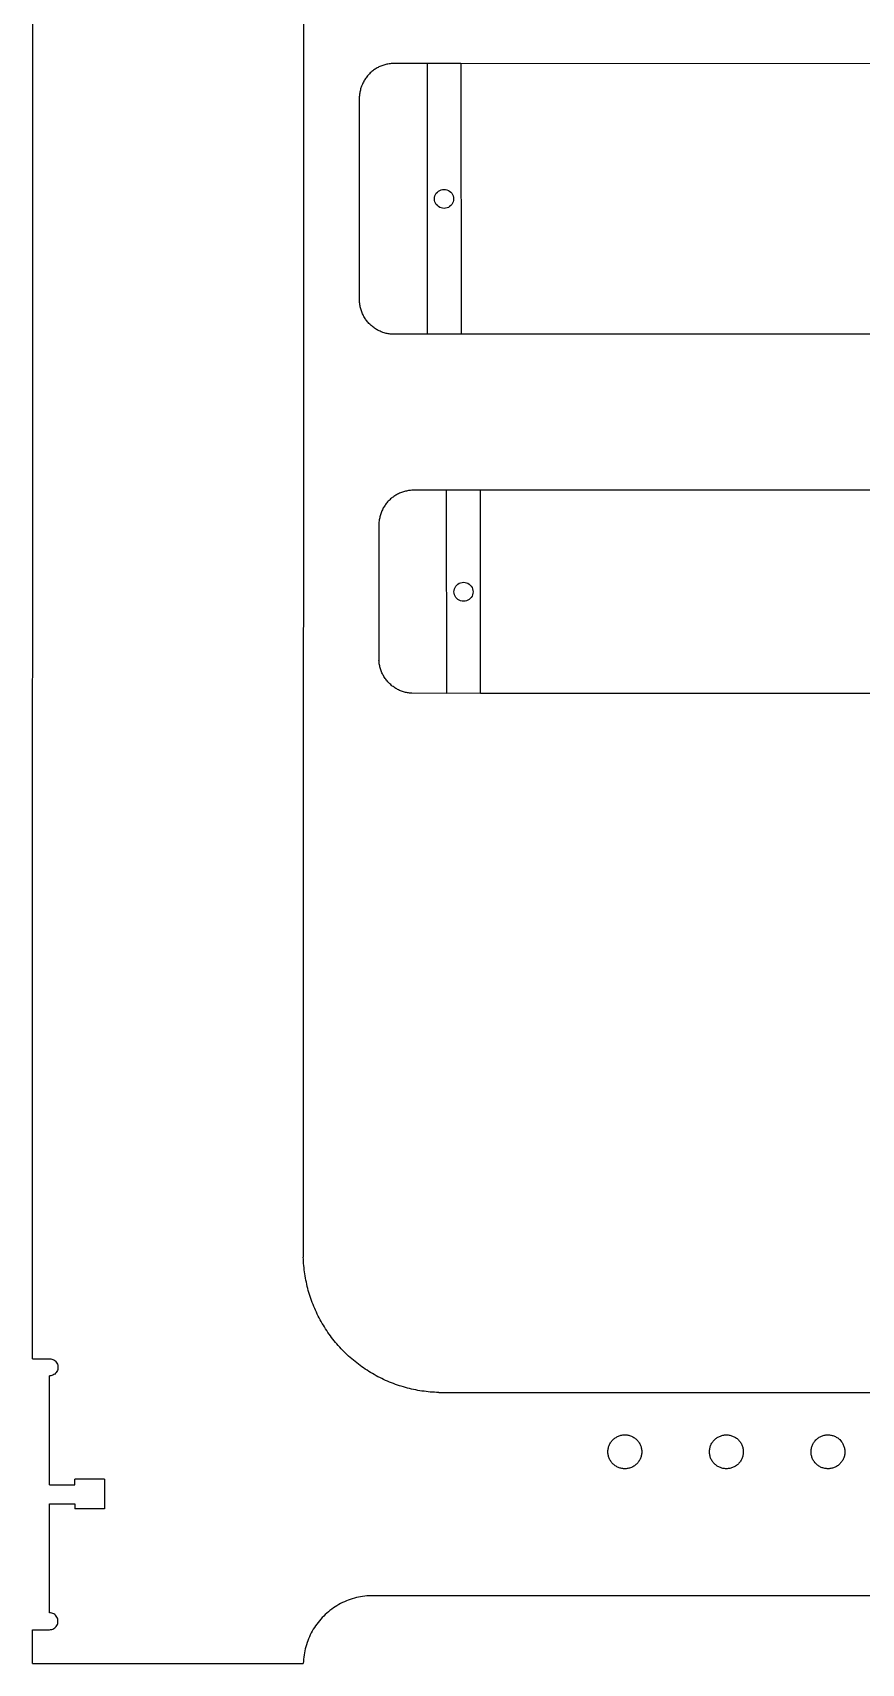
# Model space of a CAD drawing. Extents: x -71 to 71, y -22 to 22.
# Drawn here: x 29.63 to 41.87, y -22 to 2.08 of the extents above; entities that cross this region are included whole.
import ezdxf

# ---------------------------------------------------------------- set-up
doc = ezdxf.new("R2010")
doc.units = 0
doc.header["$MEASUREMENT"] = 0
doc.layers.get('0').update_dxf_attribs({"linetype": 'CONTINUOUS'})

msp = doc.modelspace()

# ---------------------------------------------------------------- linework, layer by layer
for p, q in [((33.631, 16.001), (33.628, -15.999)), ((29.629, -17.502), (29.632, 14.251)), ((34.585, 1.455), (34.575, 1.444)), ((34.596, 1.467), (34.585, 1.455)), ((34.607, 1.478), (34.596, 1.467)), ((34.618, 1.489), (34.607, 1.478)), ((34.629, 1.499), (34.618, 1.489)), ((34.641, 1.51), (34.629, 1.499)), ((34.653, 1.519), (34.641, 1.51)), ((34.666, 1.529), (34.653, 1.519)), ((34.678, 1.538), (34.666, 1.529)), ((34.691, 1.547), (34.678, 1.538)), ((34.705, 1.555), (34.691, 1.547)), ((34.718, 1.563), (34.705, 1.555)), ((34.732, 1.57), (34.718, 1.563)), ((34.746, 1.577), (34.732, 1.57)), ((34.76, 1.584), (34.746, 1.577)), ((34.774, 1.59), (34.76, 1.584)), ((34.789, 1.596), (34.774, 1.59)), ((34.803, 1.601), (34.789, 1.596)), ((34.818, 1.606), (34.803, 1.601)), ((34.833, 1.61), (34.818, 1.606)), ((34.848, 1.614), (34.833, 1.61)), ((34.863, 1.618), (34.848, 1.614)), ((34.879, 1.621), (34.863, 1.618)), ((34.894, 1.623), (34.879, 1.621)), ((34.909, 1.625), (34.894, 1.623)), ((34.925, 1.627), (34.909, 1.625)), ((34.94, 1.628), (34.925, 1.627)), ((35.456, 1.629), (34.94, 1.628)), ((35.956, 1.629), (35.456, 1.629)), ((35.456, 1.629), (35.458, -2.371)), ((35.956, 1.629), (43.956, 1.633)), ((35.956, 1.629), (35.958, -2.371)), ((34.464, 1.206), (34.462, 1.191)), ((34.467, 1.221), (34.464, 1.206)), ((34.471, 1.236), (34.467, 1.221)), ((34.475, 1.252), (34.471, 1.236)), ((34.479, 1.267), (34.475, 1.252)), ((34.484, 1.281), (34.479, 1.267)), ((34.489, 1.296), (34.484, 1.281)), ((34.495, 1.311), (34.489, 1.296)), ((34.501, 1.325), (34.495, 1.311)), ((34.508, 1.339), (34.501, 1.325)), ((34.515, 1.353), (34.508, 1.339)), ((34.522, 1.367), (34.515, 1.353)), ((34.53, 1.38), (34.522, 1.367)), ((34.538, 1.393), (34.53, 1.38)), ((34.547, 1.406), (34.538, 1.393)), ((34.556, 1.419), (34.547, 1.406)), ((34.565, 1.431), (34.556, 1.419)), ((34.575, 1.444), (34.565, 1.431)), ((34.458, 1.16), (34.457, 1.144)), ((34.457, 1.128), (34.457, 1.144)), ((34.458, -1.872), (34.457, 1.128)), ((34.46, 1.175), (34.458, 1.16)), ((34.462, 1.191), (34.46, 1.175)), ((35.643, -0.246), (35.663, -0.237)), ((35.663, -0.237), (35.685, -0.232)), ((35.685, -0.232), (35.707, -0.23)), ((35.707, -0.23), (35.729, -0.232)), ((35.729, -0.232), (35.75, -0.237)), ((35.75, -0.237), (35.771, -0.246)), ((35.566, -0.371), (35.568, -0.349)), ((35.568, -0.393), (35.566, -0.371)), ((35.568, -0.349), (35.573, -0.328)), ((35.573, -0.414), (35.568, -0.393)), ((35.573, -0.328), (35.582, -0.307)), ((35.582, -0.435), (35.573, -0.414)), ((35.582, -0.307), (35.593, -0.288)), ((35.593, -0.454), (35.582, -0.435)), ((35.593, -0.288), (35.608, -0.272)), ((35.608, -0.47), (35.593, -0.454)), ((35.608, -0.272), (35.624, -0.257)), ((35.624, -0.485), (35.608, -0.47)), ((35.624, -0.257), (35.643, -0.246)), ((35.771, -0.246), (35.79, -0.257)), ((35.79, -0.257), (35.806, -0.271)), ((35.806, -0.47), (35.79, -0.485)), ((35.806, -0.271), (35.821, -0.288)), ((35.821, -0.454), (35.806, -0.47)), ((35.821, -0.288), (35.832, -0.307)), ((35.832, -0.435), (35.821, -0.454)), ((35.832, -0.307), (35.841, -0.327)), ((35.841, -0.414), (35.832, -0.435)), ((35.841, -0.327), (35.846, -0.349)), ((35.846, -0.393), (35.841, -0.414)), ((35.846, -0.349), (35.848, -0.371)), ((35.848, -0.371), (35.846, -0.393)), ((35.643, -0.496), (35.624, -0.485)), ((35.664, -0.505), (35.643, -0.496)), ((35.685, -0.51), (35.664, -0.505)), ((35.707, -0.512), (35.685, -0.51)), ((35.729, -0.51), (35.707, -0.512)), ((35.751, -0.505), (35.729, -0.51)), ((35.771, -0.496), (35.751, -0.505)), ((35.79, -0.485), (35.771, -0.496)), ((34.459, -1.887), (34.458, -1.872)), ((34.46, -1.903), (34.459, -1.887)), ((34.461, -1.918), (34.46, -1.903)), ((34.463, -1.934), (34.461, -1.918)), ((34.466, -1.949), (34.463, -1.934)), ((34.469, -1.964), (34.466, -1.949)), ((34.473, -1.979), (34.469, -1.964)), ((34.476, -1.995), (34.473, -1.979)), ((34.481, -2.009), (34.476, -1.995)), ((34.486, -2.024), (34.481, -2.009)), ((34.491, -2.039), (34.486, -2.024)), ((34.497, -2.053), (34.491, -2.039)), ((34.503, -2.068), (34.497, -2.053)), ((34.51, -2.082), (34.503, -2.068)), ((34.517, -2.096), (34.51, -2.082)), ((34.524, -2.11), (34.517, -2.096)), ((34.532, -2.123), (34.524, -2.11)), ((34.54, -2.136), (34.532, -2.123)), ((34.549, -2.149), (34.54, -2.136)), ((34.558, -2.162), (34.549, -2.149)), ((34.567, -2.174), (34.558, -2.162)), ((34.577, -2.186), (34.567, -2.174)), ((34.587, -2.198), (34.577, -2.186)), ((34.598, -2.21), (34.587, -2.198)), ((34.609, -2.221), (34.598, -2.21)), ((34.62, -2.232), (34.609, -2.221)), ((34.631, -2.242), (34.62, -2.232)), ((34.643, -2.252), (34.631, -2.242)), ((34.655, -2.262), (34.643, -2.252)), ((34.668, -2.272), (34.655, -2.262)), ((34.68, -2.281), (34.668, -2.272)), ((34.693, -2.289), (34.68, -2.281)), ((34.707, -2.298), (34.693, -2.289)), ((34.72, -2.305), (34.707, -2.298)), ((34.734, -2.313), (34.72, -2.305)), ((34.748, -2.32), (34.734, -2.313)), ((34.762, -2.326), (34.748, -2.32)), ((34.776, -2.333), (34.762, -2.326)), ((34.791, -2.338), (34.776, -2.333)), ((34.805, -2.344), (34.791, -2.338)), ((34.82, -2.348), (34.805, -2.344)), ((34.835, -2.353), (34.82, -2.348)), ((34.85, -2.357), (34.835, -2.353)), ((34.865, -2.36), (34.85, -2.357)), ((34.881, -2.363), (34.865, -2.36)), ((34.896, -2.366), (34.881, -2.363)), ((34.912, -2.368), (34.896, -2.366)), ((34.927, -2.369), (34.912, -2.368)), ((34.942, -2.371), (34.927, -2.369)), ((35.458, -2.371), (34.942, -2.371)), ((35.958, -2.371), (35.458, -2.371)), ((43.958, -2.367), (35.958, -2.371)), ((34.906, -4.814), (34.895, -4.825)), ((34.918, -4.803), (34.906, -4.814)), ((34.929, -4.793), (34.918, -4.803)), ((34.942, -4.783), (34.929, -4.793)), ((34.954, -4.774), (34.942, -4.783)), ((34.967, -4.765), (34.954, -4.774)), ((34.98, -4.756), (34.967, -4.765)), ((34.993, -4.748), (34.98, -4.756)), ((35.006, -4.74), (34.993, -4.748)), ((35.02, -4.733), (35.006, -4.74)), ((35.034, -4.726), (35.02, -4.733)), ((35.048, -4.719), (35.034, -4.726)), ((35.062, -4.713), (35.048, -4.719)), ((35.077, -4.707), (35.062, -4.713)), ((35.092, -4.702), (35.077, -4.707)), ((35.106, -4.697), (35.092, -4.702)), ((35.121, -4.692), (35.106, -4.697)), ((35.136, -4.689), (35.121, -4.692)), ((35.152, -4.685), (35.136, -4.689)), ((35.167, -4.682), (35.152, -4.685)), ((35.182, -4.679), (35.167, -4.682)), ((35.198, -4.677), (35.182, -4.679)), ((35.213, -4.676), (35.198, -4.677)), ((35.229, -4.675), (35.213, -4.676)), ((35.744, -4.674), (35.229, -4.675)), ((36.244, -4.673), (35.744, -4.674)), ((35.746, -7.674), (35.744, -4.674)), ((44.244, -4.67), (36.244, -4.673)), ((36.246, -7.673), (36.244, -4.673)), ((34.763, -5.051), (34.759, -5.066)), ((34.767, -5.036), (34.763, -5.051)), ((34.772, -5.021), (34.767, -5.036)), ((34.778, -5.007), (34.772, -5.021)), ((34.783, -4.992), (34.778, -5.007)), ((34.789, -4.978), (34.783, -4.992)), ((34.796, -4.964), (34.789, -4.978)), ((34.803, -4.95), (34.796, -4.964)), ((34.81, -4.936), (34.803, -4.95)), ((34.818, -4.923), (34.81, -4.936)), ((34.827, -4.909), (34.818, -4.923)), ((34.835, -4.896), (34.827, -4.909)), ((34.844, -4.884), (34.835, -4.896)), ((34.854, -4.871), (34.844, -4.884)), ((34.863, -4.859), (34.854, -4.871)), ((34.874, -4.847), (34.863, -4.859)), ((34.884, -4.836), (34.874, -4.847)), ((34.895, -4.825), (34.884, -4.836)), ((34.745, -5.158), (34.744, -5.174)), ((34.744, -5.174), (34.745, -7.174)), ((34.746, -5.143), (34.745, -5.158)), ((34.748, -5.127), (34.746, -5.143)), ((34.75, -5.112), (34.748, -5.127)), ((34.753, -5.097), (34.75, -5.112)), ((34.756, -5.081), (34.753, -5.097)), ((34.759, -5.066), (34.756, -5.081)), ((35.854, -6.174), (35.856, -6.152)), ((35.856, -6.196), (35.854, -6.174)), ((35.856, -6.152), (35.861, -6.13)), ((35.861, -6.217), (35.856, -6.196)), ((35.861, -6.13), (35.87, -6.11)), ((35.87, -6.237), (35.861, -6.217)), ((35.87, -6.11), (35.881, -6.091)), ((35.881, -6.256), (35.87, -6.237)), ((35.881, -6.091), (35.895, -6.074)), ((35.896, -6.273), (35.881, -6.256)), ((35.895, -6.074), (35.912, -6.06)), ((35.912, -6.06), (35.931, -6.048)), ((35.931, -6.048), (35.951, -6.04)), ((35.951, -6.04), (35.973, -6.035)), ((35.973, -6.035), (35.995, -6.033)), ((35.995, -6.033), (36.017, -6.035)), ((36.017, -6.035), (36.038, -6.04)), ((36.038, -6.04), (36.059, -6.048)), ((36.059, -6.048), (36.078, -6.06)), ((36.078, -6.06), (36.094, -6.074)), ((36.094, -6.074), (36.109, -6.091)), ((36.109, -6.256), (36.094, -6.273)), ((36.109, -6.091), (36.12, -6.11)), ((36.12, -6.237), (36.109, -6.256)), ((36.12, -6.11), (36.129, -6.13)), ((36.129, -6.217), (36.12, -6.237)), ((36.129, -6.13), (36.134, -6.152)), ((36.134, -6.195), (36.129, -6.217)), ((36.134, -6.152), (36.136, -6.173)), ((36.136, -6.173), (36.134, -6.195)), ((35.912, -6.287), (35.896, -6.273)), ((35.931, -6.299), (35.912, -6.287)), ((35.952, -6.307), (35.931, -6.299)), ((35.973, -6.312), (35.952, -6.307)), ((35.995, -6.314), (35.973, -6.312)), ((36.017, -6.312), (35.995, -6.314)), ((36.038, -6.307), (36.017, -6.312)), ((36.059, -6.299), (36.038, -6.307)), ((36.078, -6.287), (36.059, -6.299)), ((36.094, -6.273), (36.078, -6.287)), ((34.745, -7.174), (34.746, -7.19)), ((34.747, -7.205), (34.746, -7.19)), ((34.749, -7.221), (34.747, -7.205)), ((34.751, -7.236), (34.749, -7.221)), ((34.753, -7.252), (34.751, -7.236)), ((34.757, -7.267), (34.753, -7.252)), ((34.76, -7.282), (34.757, -7.267)), ((34.764, -7.297), (34.76, -7.282)), ((34.768, -7.312), (34.764, -7.297)), ((34.773, -7.327), (34.768, -7.312)), ((34.779, -7.342), (34.773, -7.327)), ((34.784, -7.356), (34.779, -7.342)), ((34.79, -7.37), (34.784, -7.356)), ((34.797, -7.385), (34.79, -7.37)), ((34.804, -7.398), (34.797, -7.385)), ((34.812, -7.412), (34.804, -7.398)), ((34.819, -7.426), (34.812, -7.412)), ((34.828, -7.439), (34.819, -7.426)), ((34.836, -7.452), (34.828, -7.439)), ((34.845, -7.464), (34.836, -7.452)), ((34.855, -7.477), (34.845, -7.464)), ((34.865, -7.489), (34.855, -7.477)), ((34.875, -7.501), (34.865, -7.489)), ((34.885, -7.512), (34.875, -7.501)), ((34.896, -7.524), (34.885, -7.512)), ((34.907, -7.534), (34.896, -7.524)), ((34.919, -7.545), (34.907, -7.534)), ((34.931, -7.555), (34.919, -7.545)), ((34.943, -7.565), (34.931, -7.555)), ((34.955, -7.574), (34.943, -7.565)), ((34.968, -7.583), (34.955, -7.574)), ((34.981, -7.592), (34.968, -7.583)), ((34.994, -7.6), (34.981, -7.592)), ((35.008, -7.608), (34.994, -7.6)), ((35.021, -7.615), (35.008, -7.608)), ((35.035, -7.622), (35.021, -7.615)), ((35.049, -7.629), (35.035, -7.622)), ((35.064, -7.635), (35.049, -7.629)), ((35.078, -7.641), (35.064, -7.635)), ((35.093, -7.646), (35.078, -7.641)), ((35.108, -7.651), (35.093, -7.646)), ((35.123, -7.655), (35.108, -7.651)), ((35.138, -7.659), (35.123, -7.655)), ((35.153, -7.663), (35.138, -7.659)), ((35.168, -7.666), (35.153, -7.663)), ((35.184, -7.668), (35.168, -7.666)), ((35.199, -7.67), (35.184, -7.668)), ((35.215, -7.672), (35.199, -7.67)), ((35.23, -7.673), (35.215, -7.672)), ((35.746, -7.674), (35.23, -7.673)), ((36.246, -7.673), (35.746, -7.674)), ((36.246, -7.673), (44.246, -7.67)), ((33.63, -16.03), (33.628, -15.999)), ((33.631, -16.061), (33.63, -16.03)), ((33.633, -16.092), (33.631, -16.061)), ((33.636, -16.123), (33.633, -16.092)), ((33.639, -16.155), (33.636, -16.123)), ((33.642, -16.185), (33.639, -16.155)), ((33.646, -16.216), (33.642, -16.185)), ((33.65, -16.247), (33.646, -16.216)), ((33.655, -16.278), (33.65, -16.247)), ((33.661, -16.309), (33.655, -16.278)), ((33.666, -16.339), (33.661, -16.309)), ((33.673, -16.37), (33.666, -16.339)), ((33.679, -16.4), (33.673, -16.37)), ((33.687, -16.431), (33.679, -16.4)), ((33.694, -16.461), (33.687, -16.431)), ((33.702, -16.491), (33.694, -16.461)), ((33.711, -16.521), (33.702, -16.491)), ((33.72, -16.551), (33.711, -16.521)), ((33.729, -16.581), (33.72, -16.551)), ((33.739, -16.61), (33.729, -16.581)), ((33.75, -16.64), (33.739, -16.61)), ((33.761, -16.669), (33.75, -16.64)), ((33.772, -16.698), (33.761, -16.669)), ((33.783, -16.727), (33.772, -16.698)), ((33.796, -16.756), (33.783, -16.727)), ((33.808, -16.784), (33.796, -16.756)), ((33.821, -16.812), (33.808, -16.784)), ((33.835, -16.841), (33.821, -16.812)), ((33.848, -16.869), (33.835, -16.841)), ((33.863, -16.896), (33.848, -16.869)), ((33.877, -16.924), (33.863, -16.896)), ((33.892, -16.951), (33.877, -16.924)), ((33.908, -16.978), (33.892, -16.951)), ((33.924, -17.005), (33.908, -16.978)), ((33.94, -17.031), (33.924, -17.005)), ((33.957, -17.058), (33.94, -17.031)), ((33.974, -17.084), (33.957, -17.058)), ((33.991, -17.11), (33.974, -17.084)), ((34.009, -17.135), (33.991, -17.11)), ((34.028, -17.16), (34.009, -17.135)), ((34.046, -17.185), (34.028, -17.16)), ((34.065, -17.21), (34.046, -17.185)), ((34.085, -17.235), (34.065, -17.21)), ((34.104, -17.259), (34.085, -17.235)), ((34.125, -17.282), (34.104, -17.259)), ((34.145, -17.306), (34.125, -17.282)), ((34.166, -17.329), (34.145, -17.306)), ((34.187, -17.352), (34.166, -17.329)), ((29.629, -17.502), (29.879, -17.502)), ((29.879, -17.502), (29.896, -17.503)), ((29.896, -17.503), (29.912, -17.506)), ((29.912, -17.506), (29.927, -17.511)), ((29.927, -17.511), (29.942, -17.518)), ((29.942, -17.518), (29.955, -17.527)), ((29.955, -17.527), (29.968, -17.538)), ((29.968, -17.538), (29.979, -17.551)), ((29.979, -17.551), (29.988, -17.564)), ((29.988, -17.564), (29.995, -17.579)), ((29.995, -17.579), (30, -17.594)), ((34.209, -17.375), (34.187, -17.352)), ((34.231, -17.397), (34.209, -17.375)), ((34.253, -17.419), (34.231, -17.397)), ((34.275, -17.44), (34.253, -17.419)), ((34.298, -17.461), (34.275, -17.44)), ((34.321, -17.482), (34.298, -17.461)), ((34.345, -17.503), (34.321, -17.482)), ((34.369, -17.523), (34.345, -17.503)), ((34.393, -17.543), (34.369, -17.523)), ((34.417, -17.562), (34.393, -17.543)), ((34.442, -17.581), (34.417, -17.562)), ((29.896, -17.751), (29.879, -17.752)), ((29.879, -19.361), (29.879, -17.752)), ((29.912, -17.747), (29.896, -17.751)), ((29.927, -17.742), (29.912, -17.747)), ((29.942, -17.735), (29.927, -17.742)), ((29.955, -17.726), (29.942, -17.735)), ((29.968, -17.715), (29.955, -17.726)), ((29.979, -17.703), (29.968, -17.715)), ((29.988, -17.689), (29.979, -17.703)), ((29.995, -17.674), (29.988, -17.689)), ((30, -17.659), (29.995, -17.674)), ((30, -17.594), (30.003, -17.61)), ((30.003, -17.643), (30, -17.659)), ((30.003, -17.61), (30.004, -17.627)), ((30.004, -17.627), (30.003, -17.643)), ((34.467, -17.6), (34.442, -17.581)), ((34.492, -17.618), (34.467, -17.6)), ((34.518, -17.636), (34.492, -17.618)), ((34.543, -17.653), (34.518, -17.636)), ((34.569, -17.671), (34.543, -17.653)), ((34.596, -17.687), (34.569, -17.671)), ((34.622, -17.704), (34.596, -17.687)), ((34.649, -17.72), (34.622, -17.704)), ((34.676, -17.735), (34.649, -17.72)), ((34.703, -17.75), (34.676, -17.735)), ((34.731, -17.765), (34.703, -17.75)), ((34.759, -17.779), (34.731, -17.765)), ((34.787, -17.793), (34.759, -17.779)), ((34.815, -17.806), (34.787, -17.793)), ((34.843, -17.819), (34.815, -17.806)), ((34.872, -17.832), (34.843, -17.819)), ((34.9, -17.844), (34.872, -17.832)), ((34.929, -17.856), (34.9, -17.844)), ((34.958, -17.867), (34.929, -17.856)), ((34.988, -17.878), (34.958, -17.867)), ((35.017, -17.888), (34.988, -17.878)), ((35.047, -17.898), (35.017, -17.888)), ((35.076, -17.907), (35.047, -17.898)), ((35.106, -17.916), (35.076, -17.907)), ((35.136, -17.925), (35.106, -17.916)), ((35.166, -17.933), (35.136, -17.925)), ((35.196, -17.941), (35.166, -17.933)), ((35.227, -17.948), (35.196, -17.941)), ((35.257, -17.955), (35.227, -17.948)), ((35.288, -17.961), (35.257, -17.955)), ((35.318, -17.967), (35.288, -17.961)), ((35.349, -17.972), (35.318, -17.967)), ((35.38, -17.977), (35.349, -17.972)), ((35.411, -17.981), (35.38, -17.977)), ((35.442, -17.985), (35.411, -17.981)), ((35.473, -17.989), (35.442, -17.985)), ((35.504, -17.992), (35.473, -17.989)), ((35.535, -17.994), (35.504, -17.992)), ((35.566, -17.996), (35.535, -17.994)), ((35.597, -17.998), (35.566, -17.996)), ((35.628, -17.999), (35.597, -17.998)), ((35.628, -17.999), (53.628, -18)), ((38.142, -18.791), (38.147, -18.779)), ((38.147, -18.779), (38.153, -18.767)), ((38.153, -18.767), (38.158, -18.755)), ((38.158, -18.755), (38.165, -18.744)), ((38.165, -18.744), (38.172, -18.733)), ((38.172, -18.733), (38.18, -18.722)), ((38.18, -18.722), (38.188, -18.712)), ((38.188, -18.712), (38.197, -18.702)), ((38.197, -18.702), (38.206, -18.693)), ((38.206, -18.693), (38.216, -18.684)), ((38.216, -18.684), (38.226, -18.676)), ((38.226, -18.676), (38.237, -18.668)), ((38.237, -18.668), (38.248, -18.661)), ((38.248, -18.661), (38.259, -18.655)), ((38.259, -18.655), (38.271, -18.649)), ((38.271, -18.649), (38.283, -18.643)), ((38.283, -18.643), (38.295, -18.639)), ((38.295, -18.639), (38.307, -18.635)), ((38.307, -18.635), (38.32, -18.631)), ((38.32, -18.631), (38.333, -18.629)), ((38.333, -18.629), (38.346, -18.626)), ((38.346, -18.626), (38.359, -18.625)), ((38.359, -18.625), (38.372, -18.624)), ((38.372, -18.624), (38.385, -18.624)), ((38.385, -18.624), (38.398, -18.625)), ((38.398, -18.625), (38.411, -18.626)), ((38.411, -18.626), (38.424, -18.629)), ((38.424, -18.629), (38.437, -18.631)), ((38.437, -18.631), (38.449, -18.635)), ((38.449, -18.635), (38.462, -18.639)), ((38.462, -18.639), (38.474, -18.643)), ((38.474, -18.643), (38.486, -18.649)), ((38.486, -18.649), (38.497, -18.655)), ((38.497, -18.655), (38.509, -18.661)), ((38.509, -18.661), (38.52, -18.668)), ((38.52, -18.668), (38.53, -18.676)), ((38.53, -18.676), (38.541, -18.684)), ((38.541, -18.684), (38.55, -18.693)), ((38.55, -18.693), (38.56, -18.702)), ((38.56, -18.702), (38.568, -18.712)), ((38.568, -18.712), (38.577, -18.722)), ((38.577, -18.722), (38.584, -18.733)), ((38.584, -18.733), (38.591, -18.744)), ((38.591, -18.744), (38.598, -18.755)), ((38.598, -18.755), (38.604, -18.767)), ((38.604, -18.767), (38.609, -18.779)), ((38.609, -18.779), (38.614, -18.791)), ((39.64, -18.797), (39.645, -18.785)), ((39.645, -18.785), (39.65, -18.773)), ((39.65, -18.773), (39.655, -18.761)), ((39.655, -18.761), (39.662, -18.749)), ((39.662, -18.749), (39.668, -18.738)), ((39.668, -18.738), (39.676, -18.727)), ((39.676, -18.727), (39.684, -18.717)), ((39.684, -18.717), (39.692, -18.707)), ((39.692, -18.707), (39.701, -18.698)), ((39.701, -18.698), (39.711, -18.689)), ((39.711, -18.689), (39.721, -18.68)), ((39.721, -18.68), (39.731, -18.672)), ((39.731, -18.672), (39.742, -18.665)), ((39.742, -18.665), (39.753, -18.658)), ((39.753, -18.658), (39.765, -18.652)), ((39.765, -18.652), (39.776, -18.646)), ((39.776, -18.646), (39.789, -18.641)), ((39.789, -18.641), (39.801, -18.637)), ((39.801, -18.637), (39.813, -18.633)), ((39.813, -18.633), (39.826, -18.63)), ((39.826, -18.63), (39.839, -18.627)), ((39.839, -18.627), (39.852, -18.626)), ((39.852, -18.626), (39.865, -18.625)), ((39.865, -18.625), (39.878, -18.624)), ((39.878, -18.624), (39.891, -18.625)), ((39.891, -18.625), (39.904, -18.626)), ((39.904, -18.626), (39.917, -18.627)), ((39.917, -18.627), (39.93, -18.63)), ((39.93, -18.63), (39.943, -18.633)), ((39.943, -18.633), (39.955, -18.637)), ((39.955, -18.637), (39.968, -18.641)), ((39.968, -18.641), (39.98, -18.646)), ((39.98, -18.646), (39.992, -18.652)), ((39.992, -18.652), (40.003, -18.658)), ((40.003, -18.658), (40.014, -18.665)), ((40.014, -18.665), (40.025, -18.672)), ((40.025, -18.672), (40.035, -18.68)), ((40.035, -18.68), (40.045, -18.689)), ((40.045, -18.689), (40.055, -18.698)), ((40.055, -18.698), (40.064, -18.707)), ((40.064, -18.707), (40.072, -18.717)), ((40.072, -18.717), (40.08, -18.727)), ((40.08, -18.727), (40.088, -18.738)), ((40.088, -18.738), (40.095, -18.749)), ((40.095, -18.749), (40.101, -18.761)), ((40.101, -18.761), (40.107, -18.773)), ((40.107, -18.773), (40.112, -18.785)), ((40.112, -18.785), (40.116, -18.797)), ((41.144, -18.788), (41.148, -18.776)), ((41.148, -18.776), (41.154, -18.764)), ((41.154, -18.764), (41.16, -18.753)), ((41.16, -18.753), (41.167, -18.741)), ((41.167, -18.741), (41.174, -18.73)), ((41.174, -18.73), (41.182, -18.72)), ((41.182, -18.72), (41.19, -18.71)), ((41.19, -18.71), (41.199, -18.7)), ((41.199, -18.7), (41.208, -18.691)), ((41.208, -18.691), (41.218, -18.683)), ((41.218, -18.683), (41.228, -18.674)), ((41.228, -18.674), (41.239, -18.667)), ((41.239, -18.667), (41.25, -18.66)), ((41.25, -18.66), (41.261, -18.653)), ((41.261, -18.653), (41.273, -18.648)), ((41.273, -18.648), (41.285, -18.642)), ((41.285, -18.642), (41.298, -18.638)), ((41.298, -18.638), (41.31, -18.634)), ((41.31, -18.634), (41.323, -18.631)), ((41.323, -18.631), (41.336, -18.628)), ((41.336, -18.628), (41.348, -18.626)), ((41.348, -18.626), (41.362, -18.625)), ((41.362, -18.625), (41.375, -18.625)), ((41.375, -18.625), (41.388, -18.625)), ((41.388, -18.625), (41.401, -18.626)), ((41.401, -18.626), (41.414, -18.627)), ((41.414, -18.627), (41.427, -18.629)), ((41.427, -18.629), (41.439, -18.632)), ((41.439, -18.632), (41.452, -18.636)), ((41.452, -18.636), (41.464, -18.64)), ((41.464, -18.64), (41.477, -18.645)), ((41.477, -18.645), (41.488, -18.65)), ((41.488, -18.65), (41.5, -18.656)), ((41.5, -18.656), (41.511, -18.663)), ((41.511, -18.663), (41.522, -18.67)), ((41.522, -18.67), (41.533, -18.678)), ((41.533, -18.678), (41.543, -18.686)), ((41.543, -18.686), (41.552, -18.695)), ((41.552, -18.695), (41.562, -18.705)), ((41.562, -18.705), (41.57, -18.714)), ((41.57, -18.714), (41.578, -18.725)), ((41.578, -18.725), (41.586, -18.735)), ((41.586, -18.735), (41.593, -18.746)), ((41.593, -18.746), (41.599, -18.758)), ((41.599, -18.758), (41.605, -18.77)), ((41.605, -18.77), (41.61, -18.782)), ((41.61, -18.782), (41.615, -18.794)), ((38.128, -18.868), (38.129, -18.855)), ((38.128, -18.881), (38.128, -18.868)), ((38.129, -18.894), (38.128, -18.881)), ((38.129, -18.855), (38.13, -18.842)), ((38.13, -18.907), (38.129, -18.894)), ((38.13, -18.842), (38.132, -18.829)), ((38.132, -18.92), (38.13, -18.907)), ((38.132, -18.829), (38.135, -18.816)), ((38.135, -18.933), (38.132, -18.92)), ((38.135, -18.816), (38.138, -18.803)), ((38.138, -18.945), (38.135, -18.933)), ((38.138, -18.803), (38.142, -18.791)), ((38.142, -18.958), (38.138, -18.945)), ((38.147, -18.97), (38.142, -18.958)), ((38.153, -18.982), (38.147, -18.97)), ((38.158, -18.994), (38.153, -18.982)), ((38.165, -19.005), (38.158, -18.994)), ((38.172, -19.016), (38.165, -19.005)), ((38.18, -19.026), (38.172, -19.016)), ((38.584, -19.016), (38.576, -19.027)), ((38.591, -19.005), (38.584, -19.016)), ((38.598, -18.994), (38.591, -19.005)), ((38.604, -18.982), (38.598, -18.994)), ((38.609, -18.97), (38.604, -18.982)), ((38.614, -18.958), (38.609, -18.97)), ((38.614, -18.791), (38.618, -18.803)), ((38.618, -18.945), (38.614, -18.958)), ((38.618, -18.803), (38.621, -18.816)), ((38.621, -18.933), (38.618, -18.945)), ((38.621, -18.816), (38.624, -18.829)), ((38.624, -18.92), (38.621, -18.933)), ((38.624, -18.829), (38.626, -18.842)), ((38.626, -18.907), (38.624, -18.92)), ((38.626, -18.842), (38.627, -18.855)), ((38.627, -18.894), (38.626, -18.907)), ((38.627, -18.855), (38.628, -18.868)), ((38.628, -18.881), (38.627, -18.894)), ((38.628, -18.868), (38.628, -18.881)), ((39.628, -18.874), (39.629, -18.861)), ((39.629, -18.888), (39.628, -18.874)), ((39.629, -18.861), (39.63, -18.848)), ((39.63, -18.901), (39.629, -18.888)), ((39.63, -18.848), (39.631, -18.835)), ((39.631, -18.914), (39.63, -18.901)), ((39.631, -18.835), (39.634, -18.822)), ((39.634, -18.926), (39.631, -18.914)), ((39.634, -18.822), (39.637, -18.81)), ((39.637, -18.939), (39.634, -18.926)), ((39.637, -18.81), (39.64, -18.797)), ((39.64, -18.952), (39.637, -18.939)), ((39.645, -18.964), (39.64, -18.952)), ((39.65, -18.976), (39.645, -18.964)), ((39.655, -18.988), (39.65, -18.976)), ((39.662, -18.999), (39.655, -18.988)), ((39.668, -19.011), (39.662, -18.999)), ((39.676, -19.021), (39.668, -19.011)), ((39.684, -19.032), (39.676, -19.021)), ((40.08, -19.021), (40.072, -19.032)), ((40.088, -19.011), (40.08, -19.021)), ((40.095, -18.999), (40.088, -19.011)), ((40.101, -18.988), (40.095, -18.999)), ((40.107, -18.976), (40.101, -18.988)), ((40.112, -18.964), (40.107, -18.976)), ((40.116, -18.952), (40.112, -18.964)), ((40.116, -18.797), (40.12, -18.81)), ((40.12, -18.939), (40.116, -18.952)), ((40.12, -18.81), (40.123, -18.822)), ((40.123, -18.926), (40.12, -18.939)), ((40.123, -18.822), (40.125, -18.835)), ((40.125, -18.914), (40.123, -18.926)), ((40.125, -18.835), (40.127, -18.848)), ((40.127, -18.901), (40.125, -18.914)), ((40.127, -18.848), (40.128, -18.861)), ((40.128, -18.888), (40.127, -18.901)), ((40.128, -18.861), (40.128, -18.874)), ((40.128, -18.874), (40.128, -18.888)), ((41.128, -18.865), (41.129, -18.852)), ((41.128, -18.878), (41.128, -18.865)), ((41.129, -18.891), (41.128, -18.878)), ((41.129, -18.852), (41.131, -18.839)), ((41.13, -18.904), (41.129, -18.891)), ((41.132, -18.917), (41.13, -18.904)), ((41.131, -18.839), (41.133, -18.826)), ((41.134, -18.93), (41.132, -18.917)), ((41.133, -18.826), (41.136, -18.813)), ((41.138, -18.943), (41.134, -18.93)), ((41.136, -18.813), (41.139, -18.801)), ((41.142, -18.955), (41.138, -18.943)), ((41.139, -18.801), (41.144, -18.788)), ((41.146, -18.967), (41.142, -18.955)), ((41.151, -18.979), (41.146, -18.967)), ((41.157, -18.991), (41.151, -18.979)), ((41.163, -19.003), (41.157, -18.991)), ((41.17, -19.014), (41.163, -19.003)), ((41.178, -19.024), (41.17, -19.014)), ((41.186, -19.035), (41.178, -19.024)), ((41.583, -19.019), (41.575, -19.029)), ((41.59, -19.008), (41.583, -19.019)), ((41.596, -18.996), (41.59, -19.008)), ((41.603, -18.985), (41.596, -18.996)), ((41.608, -18.973), (41.603, -18.985)), ((41.613, -18.961), (41.608, -18.973)), ((41.617, -18.948), (41.613, -18.961)), ((41.615, -18.794), (41.619, -18.806)), ((41.621, -18.936), (41.617, -18.948)), ((41.619, -18.806), (41.622, -18.819)), ((41.623, -18.923), (41.621, -18.936)), ((41.622, -18.819), (41.624, -18.832)), ((41.626, -18.91), (41.623, -18.923)), ((41.624, -18.832), (41.626, -18.845)), ((41.626, -18.845), (41.628, -18.858)), ((41.627, -18.897), (41.626, -18.91)), ((41.628, -18.884), (41.627, -18.897)), ((41.628, -18.858), (41.628, -18.871)), ((41.628, -18.871), (41.628, -18.884)), ((38.188, -19.037), (38.18, -19.026)), ((38.197, -19.046), (38.188, -19.037)), ((38.206, -19.056), (38.197, -19.046)), ((38.216, -19.064), (38.206, -19.056)), ((38.226, -19.073), (38.216, -19.064)), ((38.237, -19.08), (38.226, -19.073)), ((38.248, -19.087), (38.237, -19.08)), ((38.259, -19.094), (38.248, -19.087)), ((38.271, -19.1), (38.259, -19.094)), ((38.282, -19.105), (38.271, -19.1)), ((38.295, -19.11), (38.282, -19.105)), ((38.307, -19.114), (38.295, -19.11)), ((38.32, -19.117), (38.307, -19.114)), ((38.333, -19.12), (38.32, -19.117)), ((38.346, -19.122), (38.333, -19.12)), ((38.359, -19.124), (38.346, -19.122)), ((38.372, -19.124), (38.359, -19.124)), ((38.385, -19.124), (38.372, -19.124)), ((38.398, -19.124), (38.385, -19.124)), ((38.411, -19.122), (38.398, -19.124)), ((38.424, -19.12), (38.411, -19.122)), ((38.437, -19.117), (38.424, -19.12)), ((38.449, -19.114), (38.437, -19.117)), ((38.462, -19.11), (38.449, -19.114)), ((38.474, -19.105), (38.462, -19.11)), ((38.486, -19.1), (38.474, -19.105)), ((38.497, -19.094), (38.486, -19.1)), ((38.509, -19.087), (38.497, -19.094)), ((38.52, -19.08), (38.509, -19.087)), ((38.53, -19.073), (38.52, -19.08)), ((38.541, -19.064), (38.53, -19.073)), ((38.55, -19.056), (38.541, -19.064)), ((38.56, -19.046), (38.55, -19.056)), ((38.568, -19.037), (38.56, -19.046)), ((38.576, -19.027), (38.568, -19.037)), ((39.692, -19.042), (39.684, -19.032)), ((39.701, -19.051), (39.692, -19.042)), ((39.711, -19.06), (39.701, -19.051)), ((39.721, -19.069), (39.711, -19.06)), ((39.731, -19.077), (39.721, -19.069)), ((39.742, -19.084), (39.731, -19.077)), ((39.753, -19.091), (39.742, -19.084)), ((39.765, -19.097), (39.753, -19.091)), ((39.776, -19.103), (39.765, -19.097)), ((39.789, -19.108), (39.776, -19.103)), ((39.801, -19.112), (39.789, -19.108)), ((39.813, -19.116), (39.801, -19.112)), ((39.826, -19.119), (39.813, -19.116)), ((39.839, -19.121), (39.826, -19.119)), ((39.852, -19.123), (39.839, -19.121)), ((39.865, -19.124), (39.852, -19.123)), ((39.878, -19.124), (39.865, -19.124)), ((39.891, -19.124), (39.878, -19.124)), ((39.904, -19.123), (39.891, -19.124)), ((39.917, -19.121), (39.904, -19.123)), ((39.93, -19.119), (39.917, -19.121)), ((39.943, -19.116), (39.93, -19.119)), ((39.955, -19.112), (39.943, -19.116)), ((39.968, -19.108), (39.955, -19.112)), ((39.98, -19.103), (39.968, -19.108)), ((39.992, -19.097), (39.98, -19.103)), ((40.003, -19.091), (39.992, -19.097)), ((40.014, -19.084), (40.003, -19.091)), ((40.025, -19.077), (40.014, -19.084)), ((40.035, -19.069), (40.025, -19.077)), ((40.045, -19.06), (40.035, -19.069)), ((40.055, -19.051), (40.045, -19.06)), ((40.064, -19.042), (40.055, -19.051)), ((40.072, -19.032), (40.064, -19.042)), ((41.195, -19.044), (41.186, -19.035)), ((41.204, -19.054), (41.195, -19.044)), ((41.214, -19.063), (41.204, -19.054)), ((41.224, -19.071), (41.214, -19.063)), ((41.234, -19.079), (41.224, -19.071)), ((41.245, -19.086), (41.234, -19.079)), ((41.256, -19.093), (41.245, -19.086)), ((41.268, -19.099), (41.256, -19.093)), ((41.28, -19.104), (41.268, -19.099)), ((41.292, -19.109), (41.28, -19.104)), ((41.304, -19.113), (41.292, -19.109)), ((41.317, -19.117), (41.304, -19.113)), ((41.33, -19.12), (41.317, -19.117)), ((41.343, -19.122), (41.33, -19.12)), ((41.356, -19.123), (41.343, -19.122)), ((41.369, -19.124), (41.356, -19.123)), ((41.382, -19.124), (41.369, -19.124)), ((41.395, -19.124), (41.382, -19.124)), ((41.408, -19.123), (41.395, -19.124)), ((41.421, -19.121), (41.408, -19.123)), ((41.434, -19.118), (41.421, -19.121)), ((41.446, -19.115), (41.434, -19.118)), ((41.459, -19.111), (41.446, -19.115)), ((41.471, -19.107), (41.459, -19.111)), ((41.483, -19.101), (41.471, -19.107)), ((41.495, -19.096), (41.483, -19.101)), ((41.506, -19.089), (41.495, -19.096)), ((41.517, -19.082), (41.506, -19.089)), ((41.528, -19.075), (41.517, -19.082)), ((41.538, -19.067), (41.528, -19.075)), ((41.548, -19.058), (41.538, -19.067)), ((41.557, -19.049), (41.548, -19.058)), ((41.566, -19.039), (41.557, -19.049)), ((41.575, -19.029), (41.566, -19.039)), ((29.879, -19.361), (30.254, -19.361)), ((30.254, -19.361), (30.254, -19.28)), ((30.692, -19.28), (30.254, -19.28)), ((30.692, -19.28), (30.692, -19.718)), ((29.879, -19.642), (30.254, -19.642)), ((29.879, -21.252), (29.879, -19.642)), ((30.254, -19.642), (30.254, -19.717)), ((30.692, -19.718), (30.254, -19.717)), ((34.073, -21.181), (34.047, -21.199)), ((34.099, -21.163), (34.073, -21.181)), ((34.125, -21.147), (34.099, -21.163)), ((34.152, -21.131), (34.125, -21.147)), ((34.179, -21.116), (34.152, -21.131)), ((34.207, -21.102), (34.179, -21.116)), ((34.235, -21.089), (34.207, -21.102)), ((34.264, -21.077), (34.235, -21.089)), ((34.293, -21.065), (34.264, -21.077)), ((34.322, -21.055), (34.293, -21.065)), ((34.352, -21.045), (34.322, -21.055)), ((34.382, -21.036), (34.352, -21.045)), ((34.412, -21.028), (34.382, -21.036)), ((34.443, -21.021), (34.412, -21.028)), ((34.473, -21.015), (34.443, -21.021)), ((34.504, -21.01), (34.473, -21.015)), ((34.535, -21.006), (34.504, -21.01)), ((34.566, -21.003), (34.535, -21.006)), ((34.597, -21), (34.566, -21.003)), ((34.627, -20.999), (34.597, -21)), ((34.628, -20.999), (34.627, -20.999)), ((49.627, -21), (34.628, -20.999)), ((29.895, -21.253), (29.879, -21.252)), ((29.911, -21.256), (29.895, -21.253)), ((29.927, -21.261), (29.911, -21.256)), ((29.942, -21.268), (29.927, -21.261)), ((29.955, -21.277), (29.942, -21.268)), ((29.967, -21.288), (29.955, -21.277)), ((29.978, -21.301), (29.967, -21.288)), ((29.987, -21.314), (29.978, -21.301)), ((29.995, -21.329), (29.987, -21.314)), ((29.987, -21.439), (29.995, -21.424)), ((30, -21.344), (29.995, -21.329)), ((29.995, -21.424), (30, -21.409)), ((30.003, -21.36), (30, -21.344)), ((30, -21.409), (30.003, -21.393)), ((30.004, -21.377), (30.003, -21.36)), ((30.003, -21.393), (30.004, -21.377)), ((33.828, -21.418), (33.81, -21.444)), ((33.847, -21.393), (33.828, -21.418)), ((33.866, -21.369), (33.847, -21.393)), ((33.886, -21.345), (33.866, -21.369)), ((33.907, -21.322), (33.886, -21.345)), ((33.929, -21.3), (33.907, -21.322)), ((33.952, -21.278), (33.929, -21.3)), ((33.975, -21.257), (33.952, -21.278)), ((33.998, -21.237), (33.975, -21.257)), ((34.022, -21.217), (33.998, -21.237)), ((34.047, -21.199), (34.022, -21.217)), ((29.629, -21.999), (29.629, -21.502)), ((29.629, -21.502), (29.879, -21.502)), ((29.879, -21.502), (29.895, -21.501)), ((29.895, -21.501), (29.911, -21.497)), ((29.911, -21.497), (29.927, -21.492)), ((29.927, -21.492), (29.942, -21.485)), ((29.942, -21.485), (29.955, -21.476)), ((29.955, -21.476), (29.967, -21.465)), ((29.967, -21.465), (29.978, -21.453)), ((29.978, -21.453), (29.987, -21.439)), ((33.694, -21.664), (33.684, -21.693)), ((33.706, -21.635), (33.694, -21.664)), ((33.718, -21.606), (33.706, -21.635)), ((33.731, -21.578), (33.718, -21.606)), ((33.745, -21.55), (33.731, -21.578)), ((33.76, -21.523), (33.745, -21.55)), ((33.776, -21.496), (33.76, -21.523)), ((33.792, -21.47), (33.776, -21.496)), ((33.81, -21.444), (33.792, -21.47)), ((33.635, -21.906), (33.632, -21.937)), ((33.639, -21.875), (33.635, -21.906)), ((33.644, -21.844), (33.639, -21.875)), ((33.65, -21.813), (33.644, -21.844)), ((33.657, -21.783), (33.65, -21.813)), ((33.665, -21.753), (33.657, -21.783)), ((33.674, -21.723), (33.665, -21.753)), ((33.684, -21.693), (33.674, -21.723)), ((29.629, -21.999), (33.628, -21.999)), ((33.629, -21.968), (33.628, -21.999)), ((33.632, -21.937), (33.629, -21.968))]:
    msp.add_line(p, q)

doc.saveas('drawing.dxf')
